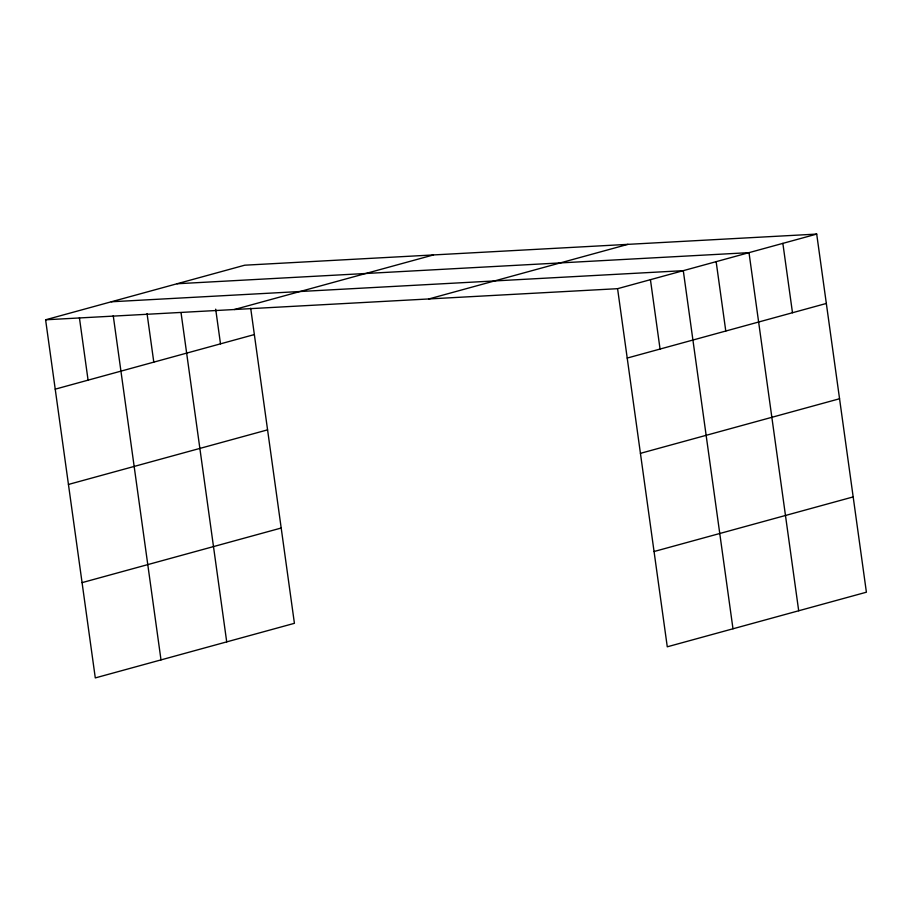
<?xml version="1.0" encoding="UTF-8"?>
<svg xmlns="http://www.w3.org/2000/svg" width="912" height="912" viewBox="0 0 912 912"><rect width="100%" height="100%" fill="white"/><g stroke="black" fill="none" stroke-linecap="round" stroke-linejoin="round"><path stroke-width="1.37" d="M250.697 308.21L294.416 623.318L95.293 677.912L45.6 319.793L244.724 265.198L816.707 234.088L866.4 592.207L667.276 646.802L617.584 288.682L816.707 234.088M234.35 309.533L433.474 254.927M55.222 389.162L254.345 334.567M428.834 298.954L627.958 244.348M68.446 484.454L267.569 429.86M627.205 358.063L826.329 303.457M82.069 582.631L281.192 528.025M640.429 453.344L839.553 398.749M654.052 551.521L853.176 496.915M177.019 283.757L749.003 252.647L798.695 610.766M111.31 301.781L683.293 270.67L732.986 628.79M45.6 319.793L617.584 288.682M782.861 243.367L792.482 312.736M716.148 261.664L725.781 331.033M650.438 279.676L660.06 349.045M215.688 309.168L220.499 343.847M181.066 312.896L226.712 641.877M147.049 313.58L153.797 362.144M113.236 315.655L161.002 659.9M79.412 317.718L88.076 380.156"/></g></svg>
